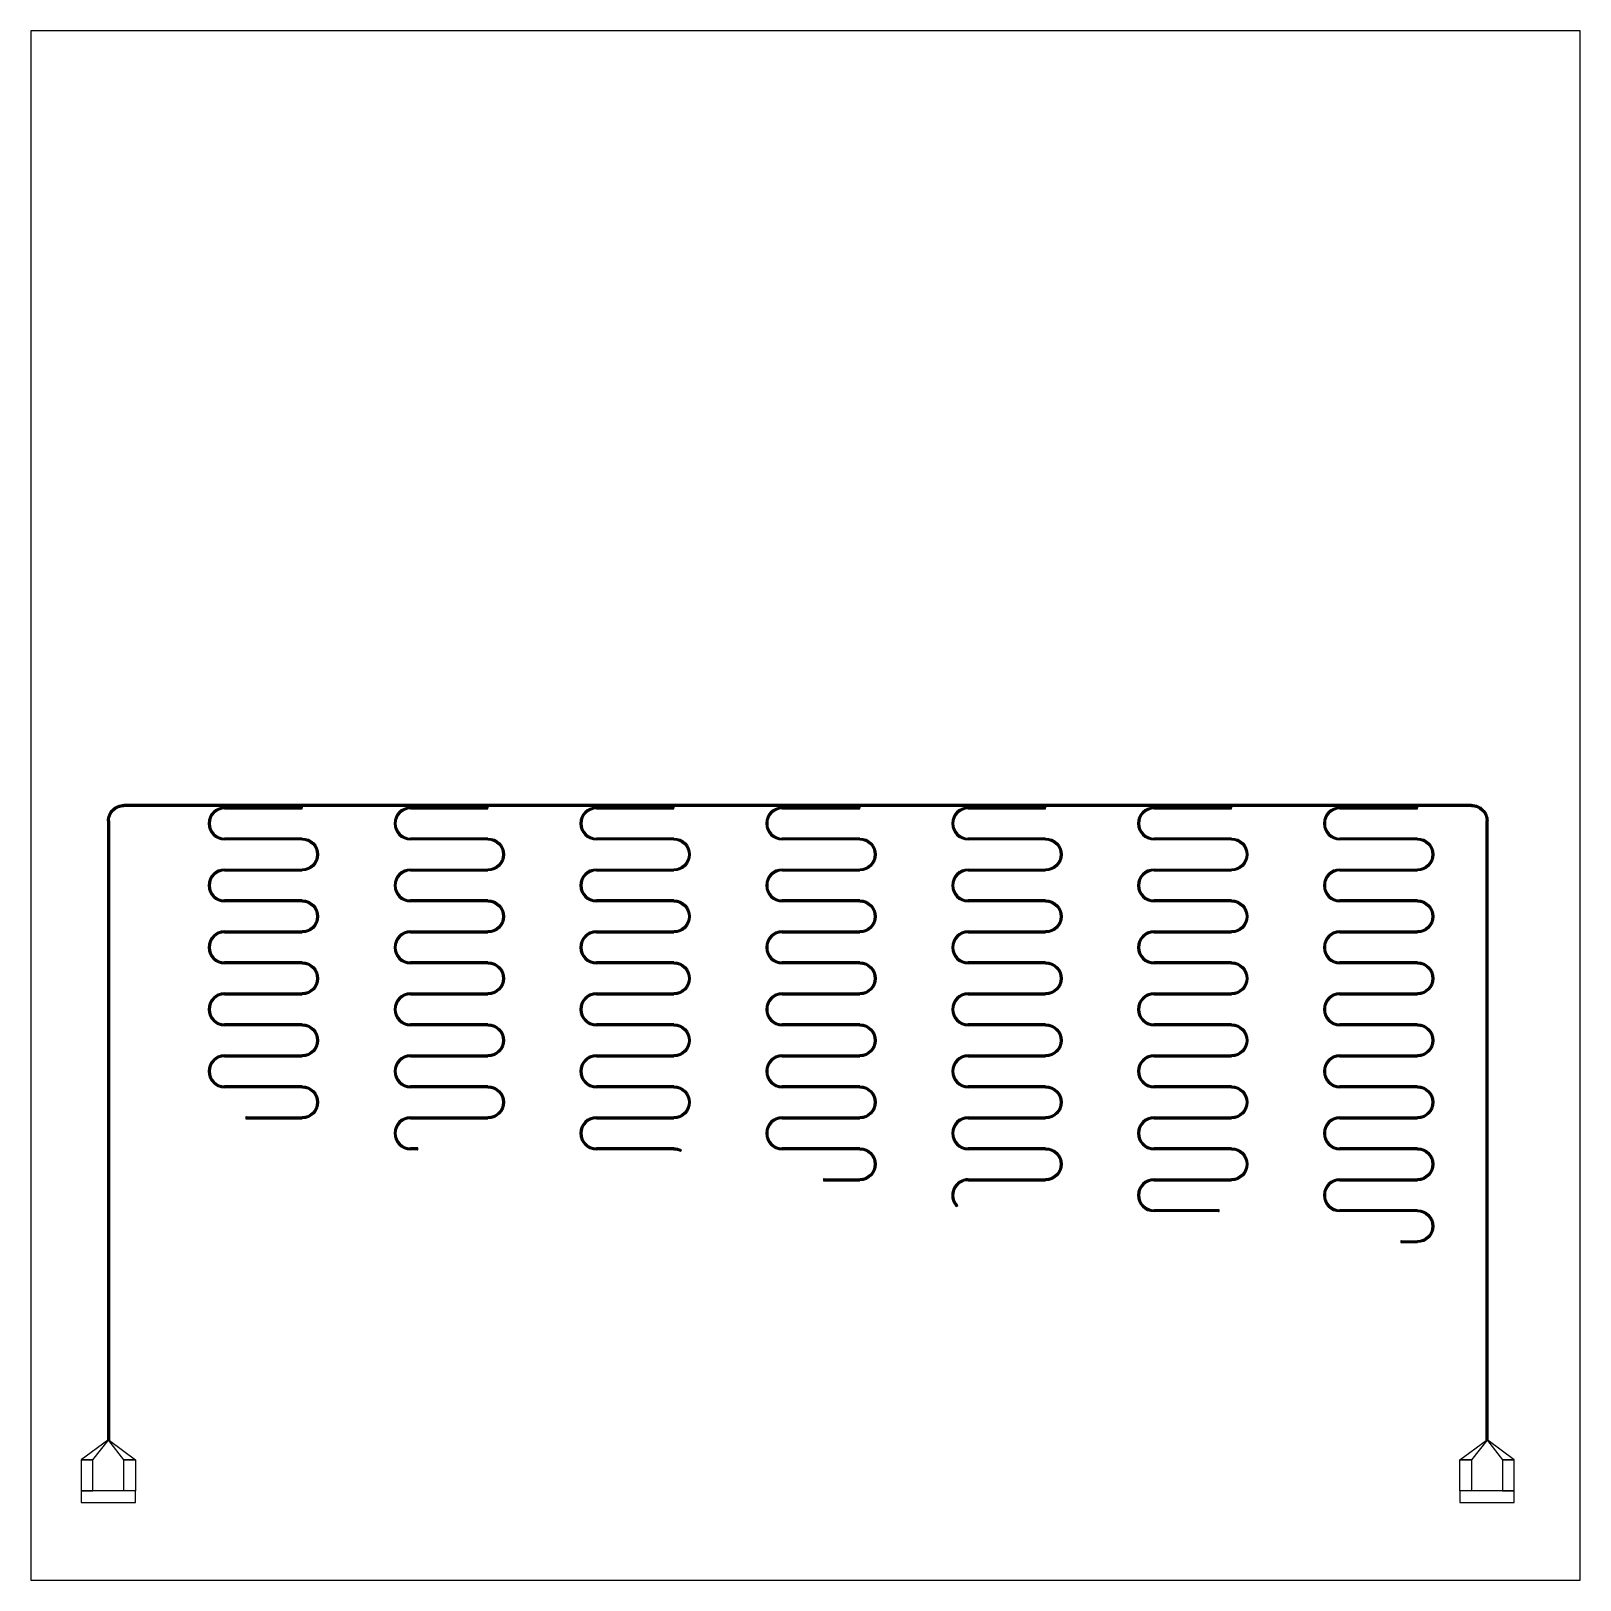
# Model space of a CAD drawing. Header units: inches. Extents: x 0 to 10000, y 0 to 10000.
import ezdxf

# ---------------------------------------------------------------- set-up
doc = ezdxf.new("R2010")
doc.units = ezdxf.units.IN
doc.header["$MEASUREMENT"] = 0
doc.layers.add('CPW', color=80, linetype='Continuous')
doc.layers.add('Frame', color=20, linetype='Continuous')

msp = doc.modelspace()

# ---------------------------------------------------------------- linework, layer by layer
at = {"layer": 'CPW'}
for points in [[(498, 4900), (494, 4900, -0.4142135624), (600, 5006), (600, 5006), (600, 5002, 0.4142135624)], [(9300, 5002), (9300, 5006, -0.4142135624), (9406, 4900), (9406, 4900), (9402, 4900, 0.4142135624)], [(502, 4900), (506, 4900, -0.4142135624), (600, 4994), (600, 4994), (600, 4998, 0.4142135624)], [(1250, 4782, -1), (1250, 4986), (1250, 4990, 1), (1250, 4778)], [(1250, 4786, -1), (1250, 4982), (1250, 4978, 1), (1250, 4790)], [(2450, 4782, -1), (2450, 4986), (2450, 4990, 1), (2450, 4778)], [(2450, 4786, -1), (2450, 4982), (2450, 4978, 1), (2450, 4790)], [(3650, 4782, -1), (3650, 4986), (3650, 4990, 1), (3650, 4778)], [(3650, 4786, -1), (3650, 4982), (3650, 4978, 1), (3650, 4790)], [(4850, 4782, -1), (4850, 4986), (4850, 4990, 1), (4850, 4778)], [(4850, 4786, -1), (4850, 4982), (4850, 4978, 1), (4850, 4790)], [(6050, 4782, -1), (6050, 4986), (6050, 4990, 1), (6050, 4778)], [(6050, 4786, -1), (6050, 4982), (6050, 4978, 1), (6050, 4790)], [(7250, 4782, -1), (7250, 4986), (7250, 4990, 1), (7250, 4778)], [(7250, 4786, -1), (7250, 4982), (7250, 4978, 1), (7250, 4790)], [(8450, 4782, -1), (8450, 4986), (8450, 4990, 1), (8450, 4778)], [(8450, 4786, -1), (8450, 4982), (8450, 4978, 1), (8450, 4790)], [(9300, 4998), (9300, 4994, -0.4142135624), (9394, 4900), (9394, 4900), (9398, 4900, 0.4142135624)], [(1750, 4786), (1750, 4790, -1), (1750, 4578), (1750, 4578), (1750, 4582, 1)], [(1750, 4782), (1750, 4778, -1), (1750, 4590), (1750, 4590), (1750, 4586, 1)], [(2950, 4786), (2950, 4790, -1), (2950, 4578), (2950, 4578), (2950, 4582, 1)], [(2950, 4782), (2950, 4778, -1), (2950, 4590), (2950, 4590), (2950, 4586, 1)], [(4150, 4786), (4150, 4790, -1), (4150, 4578), (4150, 4578), (4150, 4582, 1)], [(4150, 4782), (4150, 4778, -1), (4150, 4590), (4150, 4590), (4150, 4586, 1)], [(5350, 4786), (5350, 4790, -1), (5350, 4578), (5350, 4578), (5350, 4582, 1)], [(5350, 4782), (5350, 4778, -1), (5350, 4590), (5350, 4590), (5350, 4586, 1)], [(6550, 4786), (6550, 4790, -1), (6550, 4578), (6550, 4578), (6550, 4582, 1)], [(6550, 4782), (6550, 4778, -1), (6550, 4590), (6550, 4590), (6550, 4586, 1)], [(7750, 4786), (7750, 4790, -1), (7750, 4578), (7750, 4578), (7750, 4582, 1)], [(7750, 4782), (7750, 4778, -1), (7750, 4590), (7750, 4590), (7750, 4586, 1)], [(8950, 4786), (8950, 4790, -1), (8950, 4578), (8950, 4578), (8950, 4582, 1)], [(8950, 4782), (8950, 4778, -1), (8950, 4590), (8950, 4590), (8950, 4586, 1)], [(1250, 4382, -1), (1250, 4586), (1250, 4590, 1), (1250, 4378)], [(1250, 4386, -1), (1250, 4582), (1250, 4578, 1), (1250, 4390)], [(2450, 4382, -1), (2450, 4586), (2450, 4590, 1), (2450, 4378)], [(2450, 4386, -1), (2450, 4582), (2450, 4578, 1), (2450, 4390)], [(3650, 4382, -1), (3650, 4586), (3650, 4590, 1), (3650, 4378)], [(3650, 4386, -1), (3650, 4582), (3650, 4578, 1), (3650, 4390)], [(4850, 4382, -1), (4850, 4586), (4850, 4590, 1), (4850, 4378)], [(4850, 4386, -1), (4850, 4582), (4850, 4578, 1), (4850, 4390)], [(6050, 4382, -1), (6050, 4586), (6050, 4590, 1), (6050, 4378)], [(6050, 4386, -1), (6050, 4582), (6050, 4578, 1), (6050, 4390)], [(7250, 4382, -1), (7250, 4586), (7250, 4590, 1), (7250, 4378)], [(7250, 4386, -1), (7250, 4582), (7250, 4578, 1), (7250, 4390)], [(8450, 4382, -1), (8450, 4586), (8450, 4590, 1), (8450, 4378)], [(8450, 4386, -1), (8450, 4582), (8450, 4578, 1), (8450, 4390)], [(1750, 4386), (1750, 4390, -1), (1750, 4178), (1750, 4178), (1750, 4182, 1)], [(1750, 4382), (1750, 4378, -1), (1750, 4190), (1750, 4190), (1750, 4186, 1)], [(2950, 4386), (2950, 4390, -1), (2950, 4178), (2950, 4178), (2950, 4182, 1)], [(2950, 4382), (2950, 4378, -1), (2950, 4190), (2950, 4190), (2950, 4186, 1)], [(4150, 4386), (4150, 4390, -1), (4150, 4178), (4150, 4178), (4150, 4182, 1)], [(4150, 4382), (4150, 4378, -1), (4150, 4190), (4150, 4190), (4150, 4186, 1)], [(5350, 4386), (5350, 4390, -1), (5350, 4178), (5350, 4178), (5350, 4182, 1)], [(5350, 4382), (5350, 4378, -1), (5350, 4190), (5350, 4190), (5350, 4186, 1)], [(6550, 4386), (6550, 4390, -1), (6550, 4178), (6550, 4178), (6550, 4182, 1)], [(6550, 4382), (6550, 4378, -1), (6550, 4190), (6550, 4190), (6550, 4186, 1)], [(7750, 4386), (7750, 4390, -1), (7750, 4178), (7750, 4178), (7750, 4182, 1)], [(7750, 4382), (7750, 4378, -1), (7750, 4190), (7750, 4190), (7750, 4186, 1)], [(8950, 4386), (8950, 4390, -1), (8950, 4178), (8950, 4178), (8950, 4182, 1)], [(8950, 4382), (8950, 4378, -1), (8950, 4190), (8950, 4190), (8950, 4186, 1)], [(1250, 3982, -1), (1250, 4186), (1250, 4190, 1), (1250, 3978)], [(1250, 3986, -1), (1250, 4182), (1250, 4178, 1), (1250, 3990)], [(2450, 3982, -1), (2450, 4186), (2450, 4190, 1), (2450, 3978)], [(2450, 3986, -1), (2450, 4182), (2450, 4178, 1), (2450, 3990)], [(3650, 3982, -1), (3650, 4186), (3650, 4190, 1), (3650, 3978)], [(3650, 3986, -1), (3650, 4182), (3650, 4178, 1), (3650, 3990)], [(4850, 3982, -1), (4850, 4186), (4850, 4190, 1), (4850, 3978)], [(4850, 3986, -1), (4850, 4182), (4850, 4178, 1), (4850, 3990)], [(6050, 3982, -1), (6050, 4186), (6050, 4190, 1), (6050, 3978)], [(6050, 3986, -1), (6050, 4182), (6050, 4178, 1), (6050, 3990)], [(7250, 3982, -1), (7250, 4186), (7250, 4190, 1), (7250, 3978)], [(7250, 3986, -1), (7250, 4182), (7250, 4178, 1), (7250, 3990)], [(8450, 3982, -1), (8450, 4186), (8450, 4190, 1), (8450, 3978)], [(8450, 3986, -1), (8450, 4182), (8450, 4178, 1), (8450, 3990)], [(1750, 3986), (1750, 3990, -1), (1750, 3778), (1750, 3778), (1750, 3782, 1)], [(1750, 3982), (1750, 3978, -1), (1750, 3790), (1750, 3790), (1750, 3786, 1)], [(2950, 3986), (2950, 3990, -1), (2950, 3778), (2950, 3778), (2950, 3782, 1)], [(2950, 3982), (2950, 3978, -1), (2950, 3790), (2950, 3790), (2950, 3786, 1)], [(4150, 3986), (4150, 3990, -1), (4150, 3778), (4150, 3778), (4150, 3782, 1)], [(4150, 3982), (4150, 3978, -1), (4150, 3790), (4150, 3790), (4150, 3786, 1)], [(5350, 3986), (5350, 3990, -1), (5350, 3778), (5350, 3778), (5350, 3782, 1)], [(5350, 3982), (5350, 3978, -1), (5350, 3790), (5350, 3790), (5350, 3786, 1)], [(6550, 3986), (6550, 3990, -1), (6550, 3778), (6550, 3778), (6550, 3782, 1)], [(6550, 3982), (6550, 3978, -1), (6550, 3790), (6550, 3790), (6550, 3786, 1)], [(7750, 3986), (7750, 3990, -1), (7750, 3778), (7750, 3778), (7750, 3782, 1)], [(7750, 3982), (7750, 3978, -1), (7750, 3790), (7750, 3790), (7750, 3786, 1)], [(8950, 3986), (8950, 3990, -1), (8950, 3778), (8950, 3778), (8950, 3782, 1)], [(8950, 3982), (8950, 3978, -1), (8950, 3790), (8950, 3790), (8950, 3786, 1)], [(1250, 3582, -1), (1250, 3786), (1250, 3790, 1), (1250, 3578)], [(1250, 3586, -1), (1250, 3782), (1250, 3778, 1), (1250, 3590)], [(2450, 3582, -1), (2450, 3786), (2450, 3790, 1), (2450, 3578)], [(2450, 3586, -1), (2450, 3782), (2450, 3778, 1), (2450, 3590)], [(3650, 3582, -1), (3650, 3786), (3650, 3790, 1), (3650, 3578)], [(3650, 3586, -1), (3650, 3782), (3650, 3778, 1), (3650, 3590)], [(4850, 3582, -1), (4850, 3786), (4850, 3790, 1), (4850, 3578)], [(4850, 3586, -1), (4850, 3782), (4850, 3778, 1), (4850, 3590)], [(6050, 3582, -1), (6050, 3786), (6050, 3790, 1), (6050, 3578)], [(6050, 3586, -1), (6050, 3782), (6050, 3778, 1), (6050, 3590)], [(7250, 3582, -1), (7250, 3786), (7250, 3790, 1), (7250, 3578)], [(7250, 3586, -1), (7250, 3782), (7250, 3778, 1), (7250, 3590)], [(8450, 3582, -1), (8450, 3786), (8450, 3790, 1), (8450, 3578)], [(8450, 3586, -1), (8450, 3782), (8450, 3778, 1), (8450, 3590)], [(1750, 3586), (1750, 3590, -1), (1750, 3378), (1750, 3378), (1750, 3382, 1)], [(1750, 3582), (1750, 3578, -1), (1750, 3390), (1750, 3390), (1750, 3386, 1)], [(2950, 3586), (2950, 3590, -1), (2950, 3378), (2950, 3378), (2950, 3382, 1)], [(2950, 3582), (2950, 3578, -1), (2950, 3390), (2950, 3390), (2950, 3386, 1)], [(4150, 3586), (4150, 3590, -1), (4150, 3378), (4150, 3378), (4150, 3382, 1)], [(4150, 3582), (4150, 3578, -1), (4150, 3390), (4150, 3390), (4150, 3386, 1)], [(5350, 3586), (5350, 3590, -1), (5350, 3378), (5350, 3378), (5350, 3382, 1)], [(5350, 3582), (5350, 3578, -1), (5350, 3390), (5350, 3390), (5350, 3386, 1)], [(6550, 3586), (6550, 3590, -1), (6550, 3378), (6550, 3378), (6550, 3382, 1)], [(6550, 3582), (6550, 3578, -1), (6550, 3390), (6550, 3390), (6550, 3386, 1)], [(7750, 3586), (7750, 3590, -1), (7750, 3378), (7750, 3378), (7750, 3382, 1)], [(7750, 3582), (7750, 3578, -1), (7750, 3390), (7750, 3390), (7750, 3386, 1)], [(8950, 3586), (8950, 3590, -1), (8950, 3378), (8950, 3378), (8950, 3382, 1)], [(8950, 3582), (8950, 3578, -1), (8950, 3390), (8950, 3390), (8950, 3386, 1)], [(1250, 3182, -1), (1250, 3386), (1250, 3390, 1), (1250, 3178)], [(1250, 3186, -1), (1250, 3382), (1250, 3378, 1), (1250, 3190)], [(2450, 3182, -1), (2450, 3386), (2450, 3390, 1), (2450, 3178)], [(2450, 3186, -1), (2450, 3382), (2450, 3378, 1), (2450, 3190)], [(3650, 3182, -1), (3650, 3386), (3650, 3390, 1), (3650, 3178)], [(3650, 3186, -1), (3650, 3382), (3650, 3378, 1), (3650, 3190)], [(4850, 3182, -1), (4850, 3386), (4850, 3390, 1), (4850, 3178)], [(4850, 3186, -1), (4850, 3382), (4850, 3378, 1), (4850, 3190)], [(6050, 3182, -1), (6050, 3386), (6050, 3390, 1), (6050, 3178)], [(6050, 3186, -1), (6050, 3382), (6050, 3378, 1), (6050, 3190)], [(7250, 3182, -1), (7250, 3386), (7250, 3390, 1), (7250, 3178)], [(7250, 3186, -1), (7250, 3382), (7250, 3378, 1), (7250, 3190)], [(8450, 3182, -1), (8450, 3386), (8450, 3390, 1), (8450, 3178)], [(8450, 3186, -1), (8450, 3382), (8450, 3378, 1), (8450, 3190)], [(1750, 3186), (1750, 3190, -1), (1750, 2978), (1750, 2978), (1750, 2982, 1)], [(1750, 3182), (1750, 3178, -1), (1750, 2990), (1750, 2990), (1750, 2986, 1)], [(2950, 3186), (2950, 3190, -1), (2950, 2978), (2950, 2978), (2950, 2982, 1)], [(2950, 3182), (2950, 3178, -1), (2950, 2990), (2950, 2990), (2950, 2986, 1)], [(4150, 3186), (4150, 3190, -1), (4150, 2978), (4150, 2978), (4150, 2982, 1)], [(4150, 3182), (4150, 3178, -1), (4150, 2990), (4150, 2990), (4150, 2986, 1)], [(5350, 3186), (5350, 3190, -1), (5350, 2978), (5350, 2978), (5350, 2982, 1)], [(5350, 3182), (5350, 3178, -1), (5350, 2990), (5350, 2990), (5350, 2986, 1)], [(6550, 3186), (6550, 3190, -1), (6550, 2978), (6550, 2978), (6550, 2982, 1)], [(6550, 3182), (6550, 3178, -1), (6550, 2990), (6550, 2990), (6550, 2986, 1)], [(7750, 3186), (7750, 3190, -1), (7750, 2978), (7750, 2978), (7750, 2982, 1)], [(7750, 3182), (7750, 3178, -1), (7750, 2990), (7750, 2990), (7750, 2986, 1)], [(8950, 3186), (8950, 3190, -1), (8950, 2978), (8950, 2978), (8950, 2982, 1)], [(8950, 3182), (8950, 3178, -1), (8950, 2990), (8950, 2990), (8950, 2986, 1)], [(2450, 2782, -1), (2450, 2986), (2450, 2990, 1), (2450, 2778)], [(2450, 2786, -1), (2450, 2982), (2450, 2978, 1), (2450, 2790)], [(3650, 2782, -1), (3650, 2986), (3650, 2990, 1), (3650, 2778)], [(3650, 2786, -1), (3650, 2982), (3650, 2978, 1), (3650, 2790)], [(4850, 2782, -1), (4850, 2986), (4850, 2990, 1), (4850, 2778)], [(4850, 2786, -1), (4850, 2982), (4850, 2978, 1), (4850, 2790)], [(6050, 2782, -1), (6050, 2986), (6050, 2990, 1), (6050, 2778)], [(6050, 2786, -1), (6050, 2982), (6050, 2978, 1), (6050, 2790)], [(7250, 2782, -1), (7250, 2986), (7250, 2990, 1), (7250, 2778)], [(7250, 2786, -1), (7250, 2982), (7250, 2978, 1), (7250, 2790)], [(8450, 2782, -1), (8450, 2986), (8450, 2990, 1), (8450, 2778)], [(8450, 2786, -1), (8450, 2982), (8450, 2978, 1), (8450, 2790)], [(5350, 2786), (5350, 2790, -1), (5350, 2578), (5350, 2578), (5350, 2582, 1)], [(5350, 2782), (5350, 2778, -1), (5350, 2590), (5350, 2590), (5350, 2586, 1)], [(6550, 2786), (6550, 2790, -1), (6550, 2578), (6550, 2578), (6550, 2582, 1)], [(6550, 2782), (6550, 2778, -1), (6550, 2590), (6550, 2590), (6550, 2586, 1)], [(7750, 2786), (7750, 2790, -1), (7750, 2578), (7750, 2578), (7750, 2582, 1)], [(7750, 2782), (7750, 2778, -1), (7750, 2590), (7750, 2590), (7750, 2586, 1)], [(8950, 2786), (8950, 2790, -1), (8950, 2578), (8950, 2578), (8950, 2582, 1)], [(8950, 2782), (8950, 2778, -1), (8950, 2590), (8950, 2590), (8950, 2586, 1)], [(7250, 2382, -1), (7250, 2586), (7250, 2590, 1), (7250, 2378)], [(7250, 2386, -1), (7250, 2582), (7250, 2578, 1), (7250, 2390)], [(8450, 2382, -1), (8450, 2586), (8450, 2590, 1), (8450, 2378)], [(8450, 2386, -1), (8450, 2582), (8450, 2578, 1), (8450, 2390)], [(8950, 2386), (8950, 2390, -1), (8950, 2178), (8950, 2178), (8950, 2182, 1)], [(8950, 2382), (8950, 2378, -1), (8950, 2190), (8950, 2190), (8950, 2186, 1)]]:
    msp.add_lwpolyline(points, format="xyb", close=True, dxfattribs=at)
for points in [[(600, 5002), (9300, 5002), (9300, 5006), (600, 5006)], [(498, 900), (498, 4900), (494, 4900), (494, 900)], [(502, 900), (502, 4900), (506, 4900), (506, 900)], [(600, 4998), (9300, 4998), (9300, 4994), (600, 4994)], [(1750, 4986), (1250, 4986), (1250, 4990), (1750, 4990)], [(1750, 4982), (1250, 4982), (1250, 4978), (1750, 4978)], [(2950, 4986), (2450, 4986), (2450, 4990), (2950, 4990)], [(2950, 4982), (2450, 4982), (2450, 4978), (2950, 4978)], [(4150, 4986), (3650, 4986), (3650, 4990), (4150, 4990)], [(4150, 4982), (3650, 4982), (3650, 4978), (4150, 4978)], [(5350, 4986), (4850, 4986), (4850, 4990), (5350, 4990)], [(5350, 4982), (4850, 4982), (4850, 4978), (5350, 4978)], [(6550, 4986), (6050, 4986), (6050, 4990), (6550, 4990)], [(6550, 4982), (6050, 4982), (6050, 4978), (6550, 4978)], [(7750, 4986), (7250, 4986), (7250, 4990), (7750, 4990)], [(7750, 4982), (7250, 4982), (7250, 4978), (7750, 4978)], [(8950, 4986), (8450, 4986), (8450, 4990), (8950, 4990)], [(8950, 4982), (8450, 4982), (8450, 4978), (8950, 4978)], [(9398, 4900), (9398, 900), (9394, 900), (9394, 4900)], [(9402, 4900), (9402, 900), (9406, 900), (9406, 4900)], [(1250, 4786), (1750, 4786), (1750, 4790), (1250, 4790)], [(1250, 4782), (1750, 4782), (1750, 4778), (1250, 4778)], [(2450, 4786), (2950, 4786), (2950, 4790), (2450, 4790)], [(2450, 4782), (2950, 4782), (2950, 4778), (2450, 4778)], [(3650, 4786), (4150, 4786), (4150, 4790), (3650, 4790)], [(3650, 4782), (4150, 4782), (4150, 4778), (3650, 4778)], [(4850, 4786), (5350, 4786), (5350, 4790), (4850, 4790)], [(4850, 4782), (5350, 4782), (5350, 4778), (4850, 4778)], [(6050, 4786), (6550, 4786), (6550, 4790), (6050, 4790)], [(6050, 4782), (6550, 4782), (6550, 4778), (6050, 4778)], [(7250, 4786), (7750, 4786), (7750, 4790), (7250, 4790)], [(7250, 4782), (7750, 4782), (7750, 4778), (7250, 4778)], [(8450, 4786), (8950, 4786), (8950, 4790), (8450, 4790)], [(8450, 4782), (8950, 4782), (8950, 4778), (8450, 4778)], [(1750, 4586), (1250, 4586), (1250, 4590), (1750, 4590)], [(1750, 4582), (1250, 4582), (1250, 4578), (1750, 4578)], [(2950, 4586), (2450, 4586), (2450, 4590), (2950, 4590)], [(2950, 4582), (2450, 4582), (2450, 4578), (2950, 4578)], [(4150, 4586), (3650, 4586), (3650, 4590), (4150, 4590)], [(4150, 4582), (3650, 4582), (3650, 4578), (4150, 4578)], [(5350, 4586), (4850, 4586), (4850, 4590), (5350, 4590)], [(5350, 4582), (4850, 4582), (4850, 4578), (5350, 4578)], [(6550, 4586), (6050, 4586), (6050, 4590), (6550, 4590)], [(6550, 4582), (6050, 4582), (6050, 4578), (6550, 4578)], [(7750, 4586), (7250, 4586), (7250, 4590), (7750, 4590)], [(7750, 4582), (7250, 4582), (7250, 4578), (7750, 4578)], [(8950, 4586), (8450, 4586), (8450, 4590), (8950, 4590)], [(8950, 4582), (8450, 4582), (8450, 4578), (8950, 4578)], [(1250, 4386), (1750, 4386), (1750, 4390), (1250, 4390)], [(1250, 4382), (1750, 4382), (1750, 4378), (1250, 4378)], [(2450, 4386), (2950, 4386), (2950, 4390), (2450, 4390)], [(2450, 4382), (2950, 4382), (2950, 4378), (2450, 4378)], [(3650, 4386), (4150, 4386), (4150, 4390), (3650, 4390)], [(3650, 4382), (4150, 4382), (4150, 4378), (3650, 4378)], [(4850, 4386), (5350, 4386), (5350, 4390), (4850, 4390)], [(4850, 4382), (5350, 4382), (5350, 4378), (4850, 4378)], [(6050, 4386), (6550, 4386), (6550, 4390), (6050, 4390)], [(6050, 4382), (6550, 4382), (6550, 4378), (6050, 4378)], [(7250, 4386), (7750, 4386), (7750, 4390), (7250, 4390)], [(7250, 4382), (7750, 4382), (7750, 4378), (7250, 4378)], [(8450, 4386), (8950, 4386), (8950, 4390), (8450, 4390)], [(8450, 4382), (8950, 4382), (8950, 4378), (8450, 4378)], [(1750, 4186), (1250, 4186), (1250, 4190), (1750, 4190)], [(1750, 4182), (1250, 4182), (1250, 4178), (1750, 4178)], [(2950, 4186), (2450, 4186), (2450, 4190), (2950, 4190)], [(2950, 4182), (2450, 4182), (2450, 4178), (2950, 4178)], [(4150, 4186), (3650, 4186), (3650, 4190), (4150, 4190)], [(4150, 4182), (3650, 4182), (3650, 4178), (4150, 4178)], [(5350, 4186), (4850, 4186), (4850, 4190), (5350, 4190)], [(5350, 4182), (4850, 4182), (4850, 4178), (5350, 4178)], [(6550, 4186), (6050, 4186), (6050, 4190), (6550, 4190)], [(6550, 4182), (6050, 4182), (6050, 4178), (6550, 4178)], [(7750, 4186), (7250, 4186), (7250, 4190), (7750, 4190)], [(7750, 4182), (7250, 4182), (7250, 4178), (7750, 4178)], [(8950, 4186), (8450, 4186), (8450, 4190), (8950, 4190)], [(8950, 4182), (8450, 4182), (8450, 4178), (8950, 4178)], [(1250, 3986), (1750, 3986), (1750, 3990), (1250, 3990)], [(1250, 3982), (1750, 3982), (1750, 3978), (1250, 3978)], [(2450, 3986), (2950, 3986), (2950, 3990), (2450, 3990)], [(2450, 3982), (2950, 3982), (2950, 3978), (2450, 3978)], [(3650, 3986), (4150, 3986), (4150, 3990), (3650, 3990)], [(3650, 3982), (4150, 3982), (4150, 3978), (3650, 3978)], [(4850, 3986), (5350, 3986), (5350, 3990), (4850, 3990)], [(4850, 3982), (5350, 3982), (5350, 3978), (4850, 3978)], [(6050, 3986), (6550, 3986), (6550, 3990), (6050, 3990)], [(6050, 3982), (6550, 3982), (6550, 3978), (6050, 3978)], [(7250, 3986), (7750, 3986), (7750, 3990), (7250, 3990)], [(7250, 3982), (7750, 3982), (7750, 3978), (7250, 3978)], [(8450, 3986), (8950, 3986), (8950, 3990), (8450, 3990)], [(8450, 3982), (8950, 3982), (8950, 3978), (8450, 3978)], [(1750, 3786), (1250, 3786), (1250, 3790), (1750, 3790)], [(1750, 3782), (1250, 3782), (1250, 3778), (1750, 3778)], [(2950, 3786), (2450, 3786), (2450, 3790), (2950, 3790)], [(2950, 3782), (2450, 3782), (2450, 3778), (2950, 3778)], [(4150, 3786), (3650, 3786), (3650, 3790), (4150, 3790)], [(4150, 3782), (3650, 3782), (3650, 3778), (4150, 3778)], [(5350, 3786), (4850, 3786), (4850, 3790), (5350, 3790)], [(5350, 3782), (4850, 3782), (4850, 3778), (5350, 3778)], [(6550, 3786), (6050, 3786), (6050, 3790), (6550, 3790)], [(6550, 3782), (6050, 3782), (6050, 3778), (6550, 3778)], [(7750, 3786), (7250, 3786), (7250, 3790), (7750, 3790)], [(7750, 3782), (7250, 3782), (7250, 3778), (7750, 3778)], [(8950, 3786), (8450, 3786), (8450, 3790), (8950, 3790)], [(8950, 3782), (8450, 3782), (8450, 3778), (8950, 3778)], [(1250, 3586), (1750, 3586), (1750, 3590), (1250, 3590)], [(1250, 3582), (1750, 3582), (1750, 3578), (1250, 3578)], [(2450, 3586), (2950, 3586), (2950, 3590), (2450, 3590)], [(2450, 3582), (2950, 3582), (2950, 3578), (2450, 3578)], [(3650, 3586), (4150, 3586), (4150, 3590), (3650, 3590)], [(3650, 3582), (4150, 3582), (4150, 3578), (3650, 3578)], [(4850, 3586), (5350, 3586), (5350, 3590), (4850, 3590)], [(4850, 3582), (5350, 3582), (5350, 3578), (4850, 3578)], [(6050, 3586), (6550, 3586), (6550, 3590), (6050, 3590)], [(6050, 3582), (6550, 3582), (6550, 3578), (6050, 3578)], [(7250, 3586), (7750, 3586), (7750, 3590), (7250, 3590)], [(7250, 3582), (7750, 3582), (7750, 3578), (7250, 3578)], [(8450, 3586), (8950, 3586), (8950, 3590), (8450, 3590)], [(8450, 3582), (8950, 3582), (8950, 3578), (8450, 3578)], [(1750, 3386), (1250, 3386), (1250, 3390), (1750, 3390)], [(1750, 3382), (1250, 3382), (1250, 3378), (1750, 3378)], [(2950, 3386), (2450, 3386), (2450, 3390), (2950, 3390)], [(2950, 3382), (2450, 3382), (2450, 3378), (2950, 3378)], [(4150, 3386), (3650, 3386), (3650, 3390), (4150, 3390)], [(4150, 3382), (3650, 3382), (3650, 3378), (4150, 3378)], [(5350, 3386), (4850, 3386), (4850, 3390), (5350, 3390)], [(5350, 3382), (4850, 3382), (4850, 3378), (5350, 3378)], [(6550, 3386), (6050, 3386), (6050, 3390), (6550, 3390)], [(6550, 3382), (6050, 3382), (6050, 3378), (6550, 3378)], [(7750, 3386), (7250, 3386), (7250, 3390), (7750, 3390)], [(7750, 3382), (7250, 3382), (7250, 3378), (7750, 3378)], [(8950, 3386), (8450, 3386), (8450, 3390), (8950, 3390)], [(8950, 3382), (8450, 3382), (8450, 3378), (8950, 3378)], [(1250, 3186), (1750, 3186), (1750, 3190), (1250, 3190)], [(1250, 3182), (1750, 3182), (1750, 3178), (1250, 3178)], [(2450, 3186), (2950, 3186), (2950, 3190), (2450, 3190)], [(2450, 3182), (2950, 3182), (2950, 3178), (2450, 3178)], [(3650, 3186), (4150, 3186), (4150, 3190), (3650, 3190)], [(3650, 3182), (4150, 3182), (4150, 3178), (3650, 3178)], [(4850, 3186), (5350, 3186), (5350, 3190), (4850, 3190)], [(4850, 3182), (5350, 3182), (5350, 3178), (4850, 3178)], [(6050, 3186), (6550, 3186), (6550, 3190), (6050, 3190)], [(6050, 3182), (6550, 3182), (6550, 3178), (6050, 3178)], [(7250, 3186), (7750, 3186), (7750, 3190), (7250, 3190)], [(7250, 3182), (7750, 3182), (7750, 3178), (7250, 3178)], [(8450, 3186), (8950, 3186), (8950, 3190), (8450, 3190)], [(8450, 3182), (8950, 3182), (8950, 3178), (8450, 3178)], [(1391.592654, 2984), (1391.592654, 2990), (1387.592654, 2990), (1387.592654, 2978), (1391.592654, 2978)], [(1750, 2986), (1391.592654, 2986), (1391.592654, 2990), (1750, 2990)], [(1750, 2982), (1391.592654, 2982), (1391.592654, 2978), (1750, 2978)], [(2950, 2986), (2450, 2986), (2450, 2990), (2950, 2990)], [(2950, 2982), (2450, 2982), (2450, 2978), (2950, 2978)], [(4150, 2986), (3650, 2986), (3650, 2990), (4150, 2990)], [(4150, 2982), (3650, 2982), (3650, 2978), (4150, 2978)], [(5350, 2986), (4850, 2986), (4850, 2990), (5350, 2990)], [(5350, 2982), (4850, 2982), (4850, 2978), (5350, 2978)], [(6550, 2986), (6050, 2986), (6050, 2990), (6550, 2990)], [(6550, 2982), (6050, 2982), (6050, 2978), (6550, 2978)], [(7750, 2986), (7250, 2986), (7250, 2990), (7750, 2990)], [(7750, 2982), (7250, 2982), (7250, 2978), (7750, 2978)], [(8950, 2986), (8450, 2986), (8450, 2990), (8950, 2990)], [(8950, 2982), (8450, 2982), (8450, 2978), (8950, 2978)], [(2450, 2786), (2494.248081, 2786), (2494.248081, 2790), (2450, 2790)], [(2450, 2782), (2494.248081, 2782), (2494.248081, 2778), (2450, 2778)], [(2494.248081, 2784), (2494.248081, 2778), (2498.248081, 2778), (2498.248081, 2790), (2494.248081, 2790)], [(3650, 2786), (4150, 2786), (4150, 2790), (3650, 2790)], [(3650, 2782), (4150, 2782), (4150, 2778), (3650, 2778)], [(4192.818267, 2774.369221), (4190.249171, 2768.947067), (4193.86394, 2767.234337), (4199.002132, 2778.078643), (4195.387363, 2779.791374)], [(4850, 2786), (5350, 2786), (5350, 2790), (4850, 2790)], [(4850, 2782), (5350, 2782), (5350, 2778), (4850, 2778)], [(6050, 2786), (6550, 2786), (6550, 2790), (6050, 2790)], [(6050, 2782), (6550, 2782), (6550, 2778), (6050, 2778)], [(7250, 2786), (7750, 2786), (7750, 2790), (7250, 2790)], [(7250, 2782), (7750, 2782), (7750, 2778), (7250, 2778)], [(8450, 2786), (8950, 2786), (8950, 2790), (8450, 2790)], [(8450, 2782), (8950, 2782), (8950, 2778), (8450, 2778)], [(5119.911184, 2584), (5119.911184, 2590), (5115.911184, 2590), (5115.911184, 2578), (5119.911184, 2578)], [(5350, 2586), (5119.911184, 2586), (5119.911184, 2590), (5350, 2590)], [(5350, 2582), (5119.911184, 2582), (5119.911184, 2578), (5350, 2578)], [(6550, 2586), (6050, 2586), (6050, 2590), (6550, 2590)], [(6550, 2582), (6050, 2582), (6050, 2578), (6550, 2578)], [(7750, 2586), (7250, 2586), (7250, 2590), (7750, 2590)], [(7750, 2582), (7250, 2582), (7250, 2578), (7750, 2578)], [(8950, 2586), (8450, 2586), (8450, 2590), (8950, 2590)], [(8950, 2582), (8450, 2582), (8450, 2578), (8950, 2578)], [(5975.488684, 2417.306194), (5971.018005, 2413.304565), (5973.685757, 2410.324113), (5982.627115, 2418.32737), (5979.959363, 2421.307822)], [(7250, 2386), (7665.92955, 2386), (7665.92955, 2390), (7250, 2390)], [(7250, 2382), (7665.92955, 2382), (7665.92955, 2378), (7250, 2378)], [(7665.92955, 2384), (7665.92955, 2378), (7669.92955, 2378), (7669.92955, 2390), (7665.92955, 2390)], [(8450, 2386), (8950, 2386), (8950, 2390), (8450, 2390)], [(8450, 2382), (8950, 2382), (8950, 2378), (8450, 2378)], [(8848.229715, 2184), (8848.229715, 2190), (8844.229715, 2190), (8844.229715, 2178), (8848.229715, 2178)], [(8950, 2186), (8848.229715, 2186), (8848.229715, 2190), (8950, 2190)], [(8950, 2182), (8848.229715, 2182), (8848.229715, 2178), (8950, 2178)], [(400, 775), (498, 900), (494, 900), (325, 775)], [(600, 775), (502, 900), (506, 900), (675, 775)], [(9398, 900), (9300, 775), (9225, 775), (9394, 900)], [(9402, 900), (9500, 775), (9575, 775), (9406, 900)], [(400, 575), (400, 775), (325, 775), (325, 575)], [(600, 575), (600, 775), (675, 775), (675, 575)], [(9300, 775), (9300, 575), (9225, 575), (9225, 775)], [(9500, 775), (9500, 575), (9575, 575), (9575, 775)], [(500, 500), (675, 500), (675, 575), (325, 575), (325, 500)], [(9400, 575), (9225, 575), (9225, 500), (9575, 500), (9575, 575)]]:
    msp.add_lwpolyline(points, close=True, dxfattribs=at)
for points in [[(4150, 2790, -0.1110736355), (4195.387363, 2779.791374), (4195.387363, 2779.791374), (4193.674632, 2776.176605, 0.111073635), (4150, 2786), (4150, 2790)], [(4150, 2778, -0.1110736362), (4190.249171, 2768.947067), (4190.249171, 2768.947067), (4191.961902, 2772.561836, 0.1110736367), (4150, 2782), (4150, 2778)], [(5973.998458, 2415.972318, -0.6483608276), (6050, 2586), (6050, 2590, 0.6483608286), (5971.018005, 2413.304565), (5973.998458, 2415.972318)], [(5976.97891, 2418.64007, -0.6483608267), (6050, 2582), (6050, 2578, 0.6483608282), (5979.959363, 2421.307822), (5976.97891, 2418.64007)]]:
    msp.add_lwpolyline(points, format="xyb", dxfattribs=at)
at = {"layer": 'Frame'}
msp.add_lwpolyline([(0, 0), (10000, 0), (10000, 10000), (0, 10000)], close=True, dxfattribs=at)

doc.saveas('drawing.dxf')
